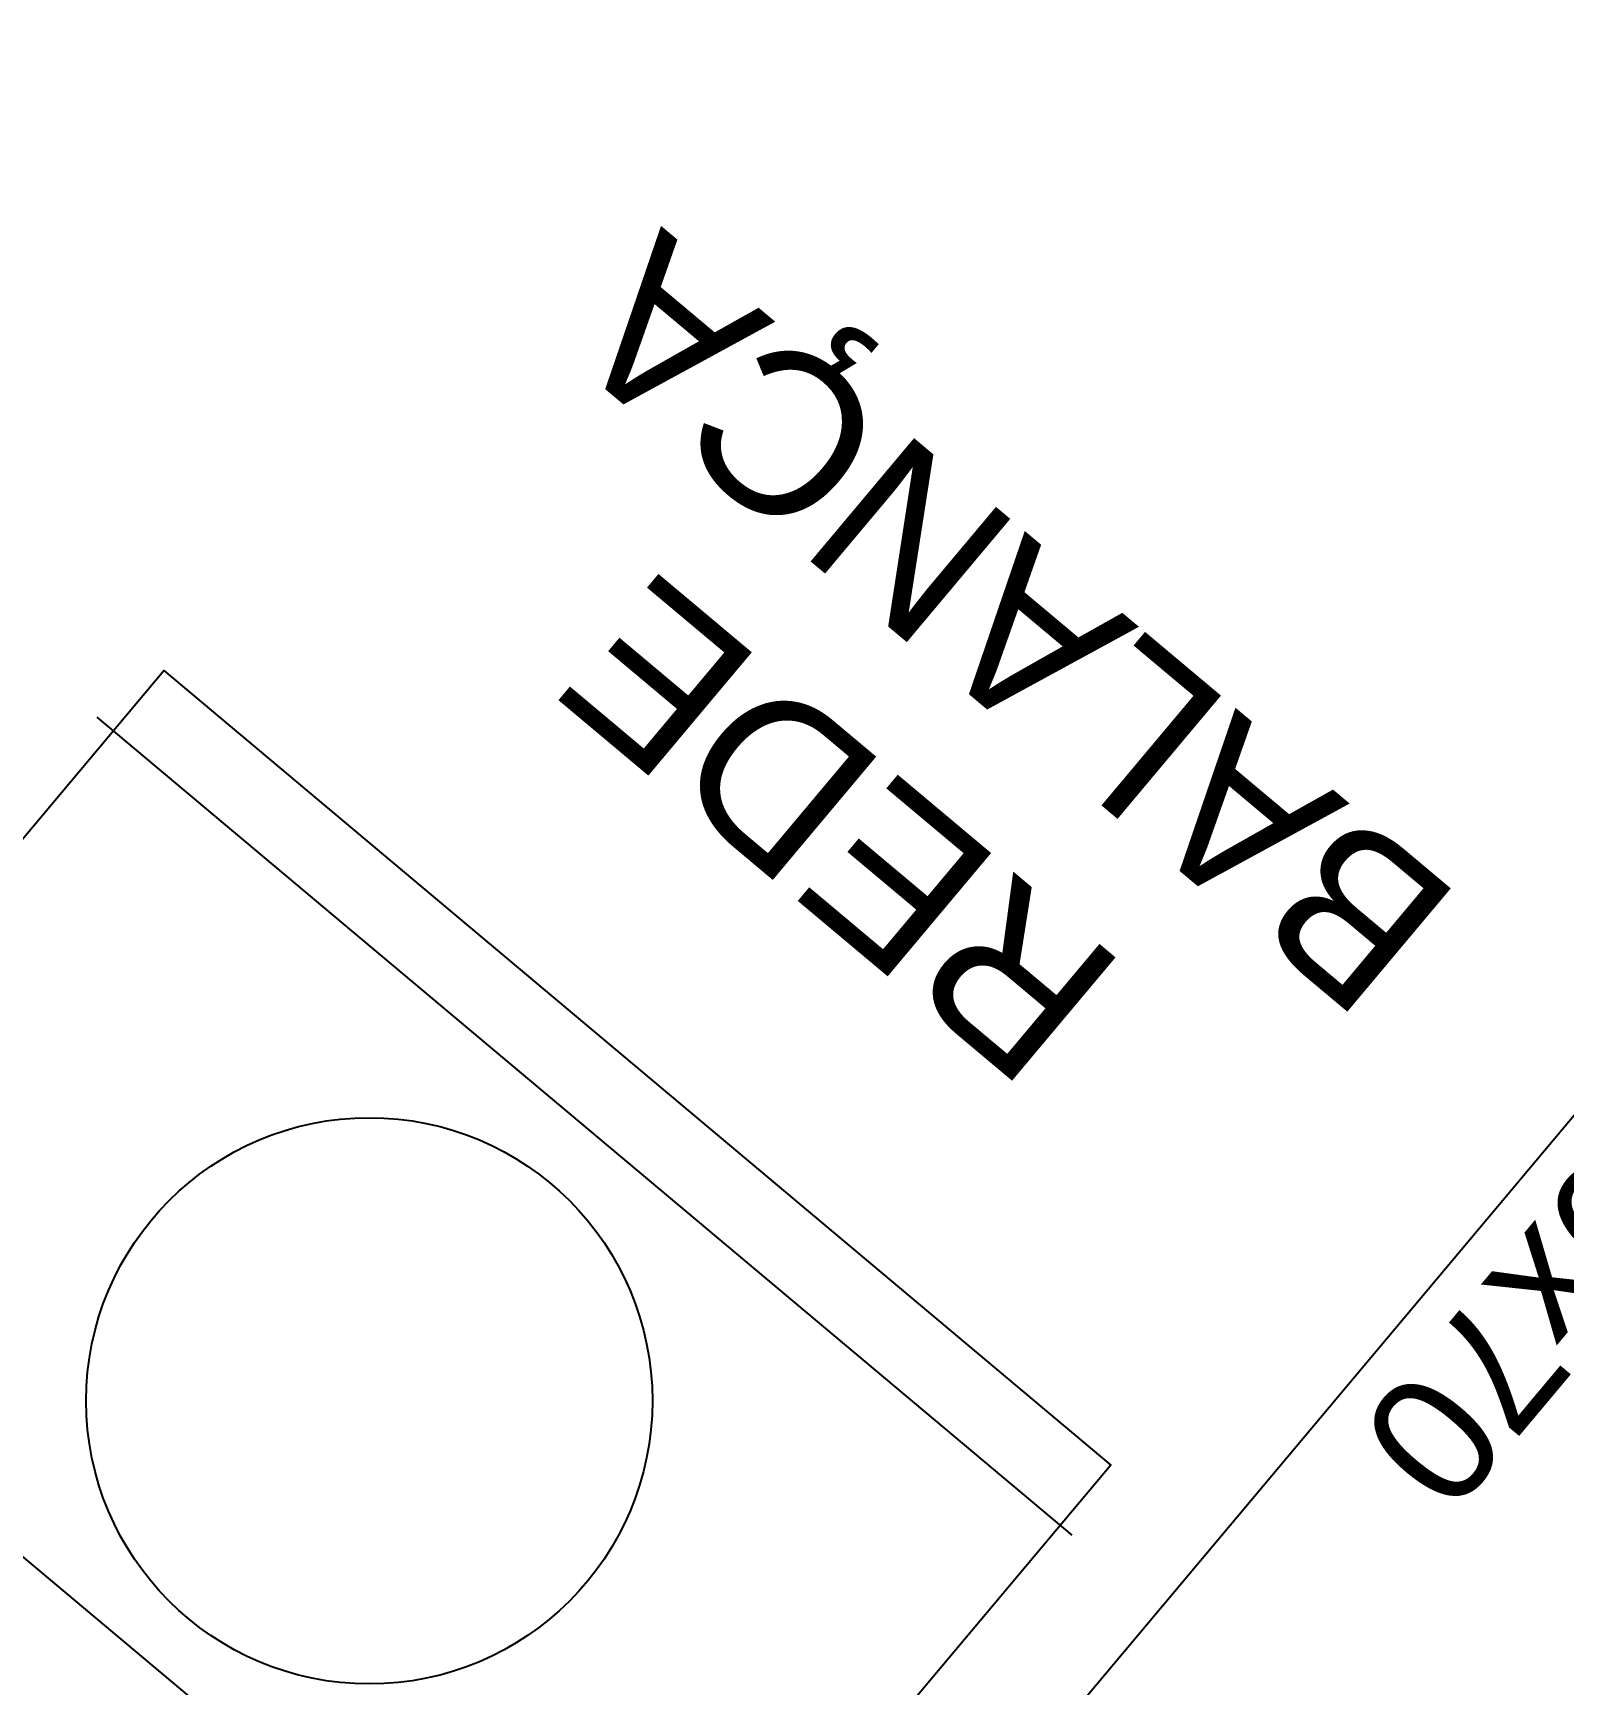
# Model space of a CAD drawing. Header units: metres. Extents: x 822482 to 822767, y 9662202 to 9662512.
# Drawn here: x 822705.727 to 822706.452, y 9662406.063 to 9662406.845 of the extents above; entities that cross this region are included whole.
import ezdxf

# ---------------------------------------------------------------- set-up
doc = ezdxf.new("R2010")
doc.units = ezdxf.units.M
doc.layers.add('ARQ_NE_COTAS', color=7, linetype='Continuous', true_color=0x000000)
doc.layers.add('ARQ_NE_MOBILIÁRIOS', color=251, linetype='Continuous', lineweight=0)
doc.layers.add('INOX_MOB', color=252, linetype='Continuous')
doc.styles.add('Arial', font='arial.ttf', dxfattribs={"height": 0.6})
doc.styles.get("Standard").update_dxf_attribs({"font": 'arial.ttf'})

# ---------------------------------------------------------------- blocks, each defined once
blk = doc.blocks.new('*U378')
at = {"layer": 'INOX_MOB'}
blk.add_lwpolyline([(1.39999, -0.7), (0, -0.7), (0, 0), (1.39999, 0)], close=True, dxfattribs=at)
blk = doc.blocks.new('A$C8f1b9c42')
at = {"layer": 'ARQ_NE_MOBILIÁRIOS', "transparency": 33554687, "xscale": -1, "rotation": 89.99999998350552}
blk.add_blockref('*U378', (299.46321, -253.73465), dxfattribs=at)
at = {"layer": 'ARQ_NE_MOBILIÁRIOS', "transparency": 33554687, "insert": (300.11601, -254.70315), "char_height": 0.06, "width": 1.0023014, "attachment_point": 5, "rotation": 90, "style": 'Arial'}
blk.add_mtext('CUBA-E INOX 140x70', dxfattribs=at)

msp = doc.modelspace()

# ---------------------------------------------------------------- linework, layer by layer
at = {"layer": 'ARQ_NE_COTAS', "color": 5}
msp.add_line((822706.21926, 9662406.13342), (822705.75736, 9662406.52088), dxfattribs=at)
msp.add_lwpolyline([(822706.00324, 9662405.88747), (822705.55464, 9662406.26377), (822705.78886, 9662406.54299), (822706.23746, 9662406.16669)], close=True, dxfattribs=at)
msp.add_circle((822705.88623, 9662406.19708), 0.13411, dxfattribs=at)

# ---------------------------------------------------------------- block references
at = {"ltscale": 10, "rotation": 140.0090103764572}
msp.add_blockref('A$C8f1b9c42', (822772.88904, 9662018.46966), dxfattribs=at)

# ---------------------------------------------------------------- texts
at = {"layer": 'ARQ_NE_COTAS', "color": 5, "insert": (822706.0963, 9662406.42792), "char_height": 0.076246, "attachment_point": 1, "rotation": 140.00901}
msp.add_mtext_dynamic_manual_height_columns('\\pxqc;REDE\\PBALANÇA', width=0.0319451, gutter_width=0.38123, heights=[0], dxfattribs=at)

doc.saveas('drawing.dxf')
